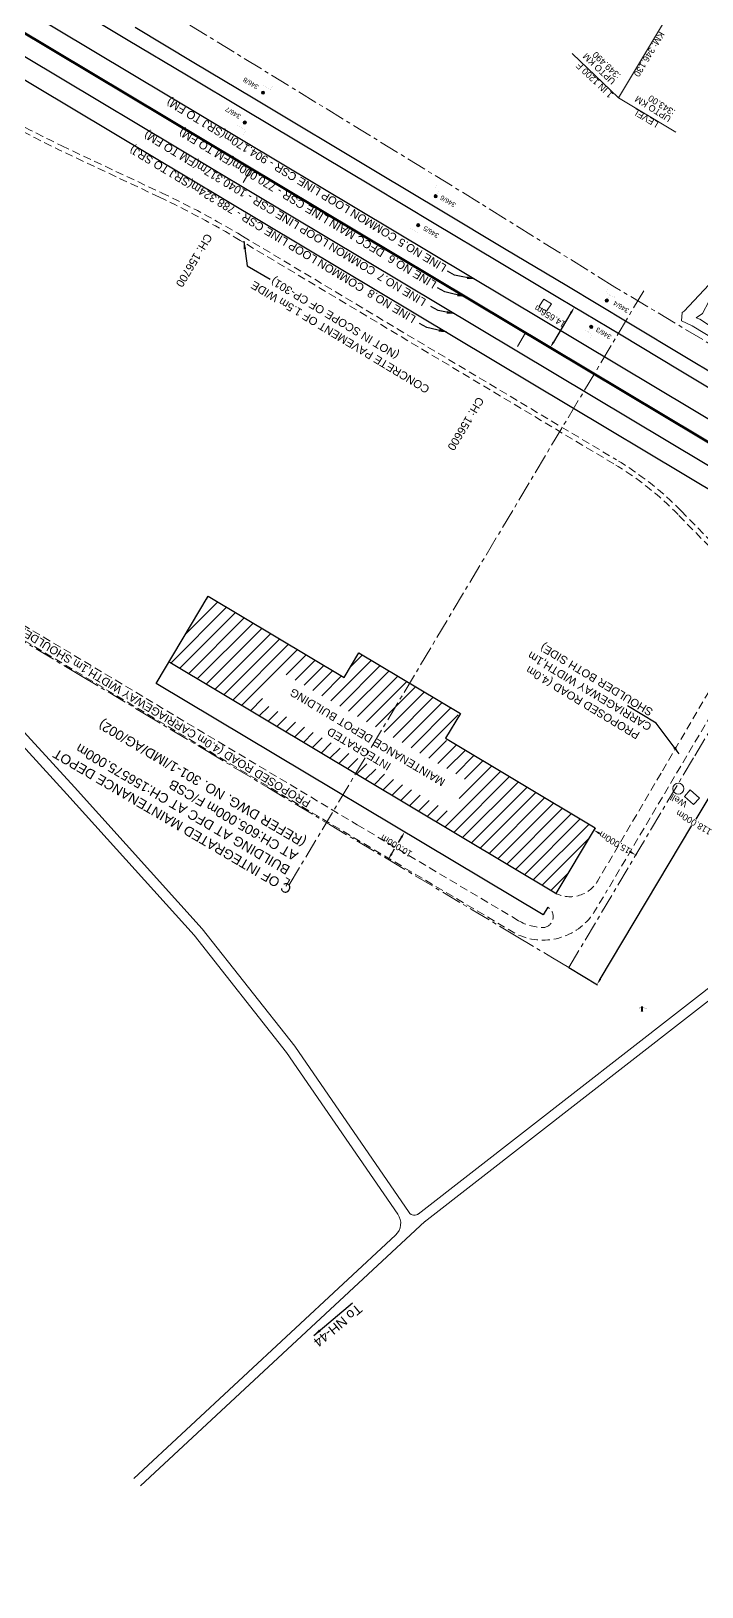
# Model space of a CAD drawing. Header units: metres. Extents: x 597821 to 610090, y 3402206 to 3407451.
# Drawn here: x 605852.3 to 606062.1, y 3404259.5 to 3404745.7 of the extents above; entities that cross this region are included whole.
import ezdxf
from ezdxf.enums import TextEntityAlignment as Align

# ---------------------------------------------------------------- set-up
doc = ezdxf.new("R2010")
doc.units = ezdxf.units.M
doc.header["$MEASUREMENT"] = 0
doc.linetypes.add('CENTER', pattern=[2, 1.25, -0.25, 0.25, -0.25])
doc.linetypes.add('DASHED', pattern=[0.75, 0.5, -0.25])
doc.layers.get('Defpoints').update_dxf_attribs({"color": 5})
for name, color, linetype, lineweight in [('Commercial Building Pucca', 7, 'Continuous', 0), ('DFCC BOUNDARY', 6, 'CENTER', 0), ('EXG. GRADES IN PLAN', 7, 'Continuous', 0), ('Existing IR Track', 143, 'Continuous', 0), ('Hand_Pump', 8, 'Continuous', 0), ("NEW CHAWAPAIL STN. SRJ's", 10, 'Continuous', 0), ('OHE MAST', 7, 'Continuous', 0), ('Proposed Chainage', 10, 'Continuous', 0), ('PROPOSED DFCC TRACK', 1, 'Continuous', 0), ('Subroad Edge', 34, 'Continuous', 0), ('Trolley Stand', 7, 'Continuous', 0), ('Well', 5, 'Continuous', 0)]:
    doc.layers.add(name, color=color, linetype=linetype, lineweight=lineweight)
doc.layers.add('Existing Railway Boundary', color=7, linetype='CENTER')
doc.layers.add('PROPOSED TEXT', color=1, linetype='Continuous')
doc.styles.add('ARIAL', font='arial.ttf')
doc.styles.get("Standard").update_dxf_attribs({"font": 'arial.ttf'})
doc.styles.add('Style-Arial', font='arial.ttf')
doc.dimstyles.new('DIM', dxfattribs={"dimtxt": 2.5, "dimasz": 2.5, "dimexe": 0.18, "dimexo": 0.0625, "dimgap": 0.09, "dimtad": 0, "dimtih": 1, "dimtoh": 1, "dimdec": 3, "dimzin": 0, "dimdsep": 46, "dimtxsty": 'Standard', "dimcen": 0.09, "dimadec": 0, "dimazin": 0, "dimtfac": 1, "dimtdec": 3, "dimtofl": 0, "dimtmove": 0, "dimatfit": 3, "dimfxl": 1, "dimtolj": 1, "dimtzin": 0, "dimarcsym": 0})
doc.dimstyles.new('ISO-25', dxfattribs={"dimtxt": 2.5, "dimasz": 2.5, "dimexe": 1.25, "dimexo": 0.625, "dimtad": 1, "dimtxsty": 'Standard', "dimcen": 2.5, "dimadec": 0, "dimazin": 0, "dimtfac": 1, "dimtmove": 0, "dimatfit": 3, "dimfxl": 1, "dimarcsym": 0})
doc.dimstyles.get("Standard").update_dxf_attribs({"dimtxt": 0.18, "dimasz": 0.18, "dimexe": 0.18, "dimexo": 0.0625, "dimgap": 0.09, "dimtad": 0, "dimtih": 1, "dimtoh": 1, "dimdec": 4, "dimzin": 0, "dimdsep": 46, "dimtxsty": 'Standard', "dimcen": 0.09, "dimadec": 0, "dimazin": 0, "dimtfac": 1, "dimtdec": 4, "dimtofl": 0, "dimtmove": 0, "dimatfit": 3, "dimfxl": 1, "dimtolj": 1, "dimtzin": 0, "dimarcsym": 0})

# ---------------------------------------------------------------- blocks, each defined once
blk = doc.blocks.new('*D11')
at = {"layer": 'Defpoints', "color": 0, "transparency": 16777216}
for p in [(606024.38, 3404658.1), (606014.7, 3404646.82), (606016.86, 3404645.52)]:
    blk.add_point(p, dxfattribs=at)
at = {"layer": 'PROPOSED DFCC TRACK', "color": 0, "lineweight": -2, "transparency": 16777216}
for p, q in [((606021.19, 3404657.68), (606015.72, 3404648.53)), ((606024.28, 3404658.17), (606022.11, 3404659.46)), ((606016.76, 3404645.59), (606014.59, 3404646.88))]:
    blk.add_line(p, q, dxfattribs=at)
at = {"layer": 'PROPOSED DFCC TRACK', "color": 0, "transparency": 16777216}
for points in [[(606020.9, 3404657.85), (606021.48, 3404657.51), (606022.22, 3404659.4)], [(606015.44, 3404648.7), (606016.01, 3404648.36), (606014.7, 3404646.82)]]:
    blk.add_solid(points, dxfattribs=at)
at = {"layer": 'PROPOSED DFCC TRACK', "color": 0, "lineweight": 0, "transparency": 16777216, "insert": (606014.64, 3404656.61), "char_height": 2, "attachment_point": 5, "rotation": 149, "style": 'Style-Arial'}
blk.add_mtext('\\A1;14.656m', dxfattribs=at)
blk = doc.blocks.new('TerminatorOpen_0.5')
at = {"color": 0, "linetype": 'ByBlock', "lineweight": -2}
for q in [(-1, 0.25), (-1, 0), (-1, -0.25)]:
    blk.add_line((0, 0), q, dxfattribs=at)
blk = doc.blocks.new('HP')
at = {"color": 8}
for points, const_width in [([(-0.75, 1.03), (-0.75, 1.29), (0, 1.29)], 0.108), ([(0, 0.17), (0, 1.76)], 0.541), ([(-0.04, 1.67), (1.03, 1.06), (1.42, 1.03)], 0.0676)]:
    blk.add_lwpolyline(points, dxfattribs=dict(at, const_width=const_width))
at = {"color": 8, "const_width": 0.0676}
blk.add_lwpolyline([(0, 0.17), (-0.41, 0.17), (-0.41, 0), (0.41, 0), (0.41, 0.17)], close=True, dxfattribs=at)
blk = doc.blocks.new('OHE MAST')
h = blk.add_hatch(color=7)
h.dxf.hatch_style = 1
edge = h.paths.add_edge_path()
edge.add_arc((0, 0), 0.514, 0, 360)
at = {"const_width": 0.01}
for points in [[(1.5, 3.5), (1.5, 2), (-1.5, 2), (-1.5, 3.5)], [(0, 2), (0, 0)]]:
    blk.add_lwpolyline(points, dxfattribs=at)
blk.add_circle((0, 0), 0.514)
blk = doc.blocks.new('*D103')
at = {"layer": 'Defpoints', "color": 0, "transparency": 16777216}
for p in [(606080.93, 3404554.41), (606020.37, 3404453.13), (606029.33, 3404447.78)]:
    blk.add_point(p, dxfattribs=at)
at = {"layer": 'PROPOSED DFCC TRACK', "color": 0, "lineweight": -2, "transparency": 16777216}
for p, q in [((606081.04, 3404554.34), (606090, 3404548.99)), ((606088.87, 3404547.33), (606060.2, 3404499.4)), ((606030.36, 3404449.49), (606059.02, 3404497.43)), ((606020.48, 3404453.07), (606029.44, 3404447.71))]:
    blk.add_line(p, q, dxfattribs=at)
at = {"layer": 'PROPOSED DFCC TRACK', "color": 0, "transparency": 16777216}
for points in [[(606088.58, 3404547.5), (606089.15, 3404547.16), (606089.89, 3404549.05)], [(606030.07, 3404449.66), (606030.64, 3404449.32), (606029.33, 3404447.78)]]:
    blk.add_solid(points, dxfattribs=at)
at = {"layer": 'PROPOSED DFCC TRACK', "color": 0, "lineweight": 0, "transparency": 16777216, "insert": (606059.61, 3404498.41), "char_height": 2, "attachment_point": 5, "rotation": 149, "style": 'Style-Arial'}
blk.add_mtext('\\A1;118.000m', dxfattribs=at)
blk = doc.blocks.new('*D566')
at = {"layer": 'Defpoints', "color": 0, "transparency": 16777216}
for p in [(606028.76, 3404496.78), (606041.43, 3404488.23), (606041.88, 3404488.97)]:
    blk.add_point(p, dxfattribs=at)
at = {"layer": 'PROPOSED DFCC TRACK', "color": 0, "lineweight": -2, "transparency": 16777216}
for p, q in [((606028.7, 3404496.67), (606028.25, 3404495.93)), ((606030.04, 3404495.01), (606030.31, 3404494.85)), ((606039.72, 3404489.25), (606039.45, 3404489.41)), ((606041.81, 3404488.86), (606041.37, 3404488.12))]:
    blk.add_line(p, q, dxfattribs=at)
at = {"layer": 'PROPOSED DFCC TRACK', "color": 0, "transparency": 16777216}
for points in [[(606030.21, 3404495.3), (606029.87, 3404494.73), (606028.32, 3404496.04)], [(606039.89, 3404489.54), (606039.55, 3404488.96), (606041.43, 3404488.23)]]:
    blk.add_solid(points, dxfattribs=at)
at = {"layer": 'PROPOSED DFCC TRACK', "color": 0, "lineweight": 0, "transparency": 16777216, "insert": (606034.88, 3404492.13), "char_height": 2, "attachment_point": 5, "rotation": 149, "style": 'Style-Arial'}
blk.add_mtext('\\A1;15.000m', dxfattribs=at)
blk = doc.blocks.new('*D567')
at = {"layer": 'Defpoints', "color": 0, "transparency": 16777216}
for p in [(605969.13, 3404495.41), (605969.13, 3404495.41), (605964, 3404486.82)]:
    blk.add_point(p, dxfattribs=at)
at = {"layer": 'PROPOSED DFCC TRACK', "color": 0, "lineweight": -2, "transparency": 16777216}
for p, q in [((605965.02, 3404488.54), (605965.97, 3404490.13)), ((605968.1, 3404493.7), (605967.15, 3404492.1))]:
    blk.add_line(p, q, dxfattribs=at)
at = {"layer": 'PROPOSED DFCC TRACK', "color": 0, "transparency": 16777216}
for points in [[(605967.82, 3404493.87), (605968.39, 3404493.53), (605969.13, 3404495.41)], [(605964.74, 3404488.71), (605965.31, 3404488.37), (605964, 3404486.82)]]:
    blk.add_solid(points, dxfattribs=at)
at = {"layer": 'PROPOSED DFCC TRACK', "color": 0, "lineweight": 0, "transparency": 16777216, "insert": (605966.56, 3404491.12), "char_height": 2, "attachment_point": 5, "rotation": 149, "style": 'Style-Arial'}
blk.add_mtext('\\A1;10.000m', dxfattribs=at)

msp = doc.modelspace()

# ---------------------------------------------------------------- hatches: boundary and pattern name
h = msp.add_hatch()
h.set_pattern_fill('ANSI31', color=1, scale=25)
h.set_pattern_definition([(45, (-25.331, -66.3806), (-2.2097086912, 2.2097086912), [])])
h.paths.add_polyline_path([(606016.4699, 3404476.2149), (606028.3493, 3404496.0936, -0.26392049), (606027.9585, 3404496.7822, -0.13548223), (606028.0721, 3404497.1938), (605982.6665, 3404524.3279, -0.76136618), (605981.1756, 3404524.7395, -0.58237802), (605982.3894, 3404525.4282), (605986.1831, 3404531.7764, -0.26392049), (605985.7924, 3404532.4651, -0.13548223), (605985.906, 3404532.8767), (605955.5225, 3404551.0337, -0.41421356), (605954.4222, 3404550.7566), (605950.6285, 3404544.4083, -0.26392049), (605951.0193, 3404543.7196, -1), (605949.4147, 3404543.7196, -0.13548223), (605949.5283, 3404544.1312), (605908.5172, 3404568.6392, -0.45874062), (605907.319, 3404568.4308), (605895.4351, 3404548.5447)])
h.paths.add_polyline_path([(605983.4742, 3404501.4328), (605924.0895, 3404536.1709), (605929.9727, 3404545.7762), (605989.4424, 3404511.0756)], flags=16)
h.paths.add_polyline_path([(605988.1013, 3404509.367), (605929.284, 3404544.7042), (605926.8859, 3404540.7126), (605985.7032, 3404505.3754)], flags=8)
h.paths.add_polyline_path([(605969.1993, 3404515.4836), (605943.7186, 3404530.7923), (605941.3221, 3404526.8034), (605966.8028, 3404511.4947)], flags=8)

# ---------------------------------------------------------------- linework, layer by layer
at = {"color": 1}
for points in [[(606013.905, 3404471.9229), (606012.4661, 3404469.5151), (605891.4314, 3404541.8448), (605907.7261, 3404569.112), (605950.217, 3404543.7196), (605954.8338, 3404551.4453), (605986.5947, 3404532.4651), (605981.9779, 3404524.7395), (606028.7608, 3404496.7822), (606016.4699, 3404476.2149)], [(606016.7409, 3404476.053), (605895.7062, 3404548.3827)]]:
    msp.add_lwpolyline(points, dxfattribs=at)
at = {"layer": 'Commercial Building Pucca'}
msp.add_polyline3d([(606056.6594, 3404506.5732, 263.4089), (606059.5269, 3404503.9807, 262.6132), (606061.3549, 3404505.9599, 262.6152), (606058.4272, 3404508.6068, 262.6152)], close=True, dxfattribs=at)
at = {"layer": 'DFCC BOUNDARY', "lineweight": 20, "ltscale": 5}
for points in [[(605828.1628, 3404568.0212), (605867.7667, 3404544.3363), (605887.2596, 3404532.6896), (605907.0312, 3404520.8763), (605926.3321, 3404509.3368), (605945.6383, 3404497.7942), (605963.8729, 3404486.8956), (605990.2223, 3404471.1587), (606004.0816, 3404462.8792), (606015.4376, 3404456.0852), (606020.4937, 3404453.0616), (606059.8883, 3404519.2146)], [(606059.8883, 3404519.2146), (606080.9338, 3404554.4075)]]:
    msp.add_lwpolyline(points, dxfattribs=at)
at = {"layer": 'EXG. GRADES IN PLAN'}
for p, q in [((606050.3994, 3404748.8485), (606036.0787, 3404724.9009)), ((606036.0787, 3404724.9009), (606021.5966, 3404738.6947)), ((606054.0011, 3404714.158), (606036.0787, 3404724.9009))]:
    msp.add_line(p, q, dxfattribs=at)
at = {"layer": 'Existing IR Track', "color": 0, "lineweight": 25, "flags": 128}
for points in [[(606076.1382, 3404627.1667), (606055.0694, 3404639.7588), (606036.8369, 3404650.6561), (606017.5517, 3404662.1862), (605998.2506, 3404673.7258), (605978.4355, 3404685.5651), (605958.9426, 3404697.2118), (605919.4017, 3404720.8591), (605900.8852, 3404731.9256), (605882.6664, 3404742.8143), (605863.6963, 3404754.1565)], [(606075.5006, 3404632.7664), (606057.3755, 3404643.6089), (606039.3309, 3404654.4032), (606019.8737, 3404666.0606), (606000.4364, 3404677.706), (605980.7726, 3404689.4671), (605961.0814, 3404701.2445), (605921.7334, 3404724.759), (605903.2259, 3404735.8319), (605884.8043, 3404746.8533)]]:
    msp.add_lwpolyline(points, dxfattribs=at)
at = {"layer": 'Existing Railway Boundary', "color": 36, "lineweight": 20, "ltscale": 5}
msp.add_lwpolyline([(606482.6553, 3404400.5033), (606440.6404, 3404426.8266), (606340.4529, 3404482.426), (606297.1799, 3404510.4319), (606276.2582, 3404522.8992), (606232.5979, 3404548.0483), (606232.5409, 3404548.294), (606158.8351, 3404591.7532), (606096.7448, 3404628.7817), (606034.9065, 3404665.7185), (605992.5296, 3404692.0896), (605873.4399, 3404765.0797), (605830.0802, 3404788.14), (605815.1712, 3404797.4287), (605770.8509, 3404825.609), (605693.0181, 3404873.5817), (605649.4918, 3404897.9326), (605605.2802, 3404925.7801), (605533.3998, 3404970.0357), (605489.7388, 3404994.5143), (605453.7088, 3405017.4089), (605431.5793, 3405032.9019)], dxfattribs=at)
at = {"layer": "NEW CHAWAPAIL STN. SRJ's", "linetype": 'CENTER', "lineweight": 15, "ltscale": 5}
msp.add_lwpolyline([(606043.9966, 3404664.584), (605932.5141, 3404478.0321)], dxfattribs=at)
at = {"layer": "NEW CHAWAPAIL STN. SRJ's", "invisible_edges": 15}
for points in [[(606013.5414, 3404576.0015, 0.03), (605954.7457, 3404611.3257, 0.03), (605952.0654, 3404606.8646, 0.03), (606010.8612, 3404571.5404, 0.03)], [(606000.0174, 3404578.8876, 0.03), (605963.8571, 3404600.6126, 0.03), (605961.1769, 3404596.1515, 0.03), (605997.3372, 3404574.4265, 0.03)]]:
    msp.add_3dface(points, dxfattribs=at)
at = {"layer": 'Proposed Chainage', "lineweight": 0, "flags": 128}
for points in [[(605918.5976, 3404698.4203), (605921.1625, 3404702.7123)], [(606004.4379, 3404647.1226), (606007.0028, 3404651.4146)]]:
    msp.add_lwpolyline(points, dxfattribs=at)
at = {"layer": 'PROPOSED DFCC TRACK', "color": 10, "linetype": 'DASHED', "lineweight": 13, "ltscale": 5}
msp.add_line((606049.8021, 3404514.5897), (606073.4811, 3404554.873), dxfattribs=at)
at = {"layer": 'PROPOSED DFCC TRACK', "color": 1, "linetype": 'Continuous', "lineweight": 50, "flags": 128}
msp.add_lwpolyline([(607347.5156, 3403829.6526), (607112.557, 3403985.9371), (607107.3529, 3403989.3983), (607102.1477, 3403992.8578), (607096.9403, 3403996.3141), (607091.7297, 3403999.7655), (607086.5148, 3404003.2104), (607081.2946, 3404006.6471), (607076.0678, 3404010.074), (607070.8336, 3404013.4895, 0.00707659), (607010.9855, 3404051.2454), (607005.6489, 3404054.4986), (607000.3052, 3404057.7402), (606994.9554, 3404060.9717), (606989.6007, 3404064.1948), (606984.2418, 3404067.4112), (606978.88, 3404070.6226), (606973.5162, 3404073.8307), (606968.1513, 3404077.0371), (604380.3623, 3405623.4867)], format="xyb", dxfattribs=at)
at = {"layer": 'PROPOSED DFCC TRACK', "linetype": 'Continuous', "lineweight": 25, "flags": 128}
for points in [[(604464.4415, 3405565.9604), (606726.5509, 3404214.1353)], [(604523.4394, 3405545.2655), (606270.5802, 3404501.183)], [(605458.8449, 3404964.429), (606618.4738, 3404271.4407)]]:
    msp.add_lwpolyline(points, dxfattribs=at)
at = {"layer": 'PROPOSED DFCC TRACK', "color": 5, "linetype": 'DASHED', "lineweight": 13, "ltscale": 5}
for points in [[(605737.7588, 3404781.7916), (605821.2146, 3404731.9189, 0.00489474), (605830.7145, 3404726.3673, 0.01589182), (605861.88, 3404709.8523), (605892.9593, 3404695.2335, -0.02631745), (605918.4668, 3404681.6066), (606035.4648, 3404611.6892, -0.06443888), (606055.6268, 3404595.8026), (606083.9079, 3404566.9126, 0.04978898), (606099.1465, 3404554.1668), (606119.0524, 3404540.6343)], [(606112.6866, 3404543.1481), (606098.1793, 3404553.0105, -0.04978898), (606082.9407, 3404565.7563), (606054.7, 3404594.605, 0.0644329), (606034.54, 3404610.4905), (605917.6943, 3404680.3208, 0.0243527), (605892.4381, 3404693.8355), (605861.2202, 3404708.5052, -0.01589182), (605829.9704, 3404725.0648, -0.00489474), (605820.4451, 3404730.6313), (605736.9894, 3404780.504)]]:
    msp.add_lwpolyline(points, format="xyb", dxfattribs=at)
at = {"layer": 'PROPOSED DFCC TRACK', "color": 10, "linetype": 'DASHED', "lineweight": 13, "ltscale": 5}
msp.add_lwpolyline([(605680.9103, 3404686.6627), (605677.5354, 3404681.0152, 0.41403246), (605682.7088, 3404660.4492), (605750.3765, 3404619.9546), (605839.9918, 3404566.0231), (605954.2933, 3404497.6967), (606004.7717, 3404467.7217, 0.14397333), (606012.9713, 3404465.627, 0.14397333)], format="xyb", dxfattribs=at)
at = {"layer": 'PROPOSED DFCC TRACK', "color": 10, "linetype": 'DASHED', "lineweight": 13, "ltscale": 5, "flags": 128}
msp.add_lwpolyline([(605821.1879, 3404572.671), (605837.9343, 3404562.5928), (605952.2455, 3404494.2606), (606003.8002, 3404463.6919, 0.38186428), (606028.3767, 3404470.2825), (606032.5503, 3404477.2164)], format="xyb", dxfattribs=at)
msp.add_lwpolyline([(606070.7978, 3404541.8025), (606032.5503, 3404477.2164)], dxfattribs=at)
at = {"layer": 'PROPOSED DFCC TRACK', "color": 10, "linetype": 'DASHED', "lineweight": 13, "ltscale": 5}
msp.add_lwpolyline([(606029.0767, 3404479.331), (606049.8021, 3404514.5897)], dxfattribs=at)
for centre, radius, start, end in [((606020.9273, 3404485.2007), 10, 239.137675, 329.552543), ((606012.2124, 3404468.9567), 3.4151, 282.839885, 60.289117)]:
    msp.add_arc(centre, radius, start, end, dxfattribs=at)
at = {"layer": 'Subroad Edge', "lineweight": 13}
for points in [[(605970.5332, 3404376.5295), (605934.7784, 3404428.4599), (605905.7561, 3404465.2032), (605865.8353, 3404509.4173), (605814.9224, 3404565.01)], [(605967.0341, 3404375.9842), (605932.2092, 3404426.5639), (605903.317, 3404463.1427), (605863.4743, 3404507.2703), (605832.3898, 3404541.2119)], [(605966.3197, 3404369.4863), (605884.4133, 3404293.3627)]]:
    msp.add_lwpolyline(points, dxfattribs=at)
at = {"layer": 'Subroad Edge', "lineweight": 13, "elevation": 262.7231}
for points in [[(606087.7735, 3404464.9516), (605973.3507, 3404376.0209)], [(606089.6924, 3404462.4827), (605975.2696, 3404373.5519)], [(605975.4794, 3404373.7304), (605886.542, 3404291.0723)]]:
    msp.add_lwpolyline(points, dxfattribs=at)
at = {"layer": 'Subroad Edge', "lineweight": 13}
for points in [[(606206.2408, 3404563.4723, 264.1564), (606202.1648, 3404567.0497, 263.7798), (606182.9592, 3404578.7349, 263.005), (606163.9716, 3404590.2165, 262.7211), (606122.6896, 3404614.9553, 262.4072), (606097.687, 3404630.3437, 262.2733), (606073.4148, 3404644.9266, 262.2343), (606059.1349, 3404653.6039, 262.1563), (606055.7121, 3404655.1474, 262.1153), (606055.969, 3404657.7794, 262.0393), (606056.5696, 3404658.1978, 262.0573), (606064.3585, 3404666.3865, 262.1013), (606082.7533, 3404685.6657, 262.0473), (606101.7844, 3404704.5458, 261.9793)], [(606208.2949, 3404567.2002, 264.1477), (606203.4985, 3404569.6065, 263.6728), (606184.3725, 3404580.6737, 262.9291), (606165.4254, 3404593.0672, 262.4842), (606124.2365, 3404616.9966, 262.3842), (606098.748, 3404632.6808, 262.2463), (606075.1407, 3404646.5885, 262.2703), (606061.4916, 3404655.6922, 262.0863), (606060.3259, 3404656.0865, 262.1203), (606062.3008, 3404657.4878, 262.1003), (606066.2994, 3404664.9461, 262.0693), (606084.4969, 3404683.872, 261.9993), (606103.3537, 3404702.8011, 261.9793)]]:
    msp.add_polyline3d(points, dxfattribs=at)
for centre, radius, start, end in [((605962.9158, 3404373.1487), 5, 312.904264, 34.547937), ((605972.1805, 3404377.6637), 2, 214.547937, 312.904264)]:
    msp.add_arc(centre, radius, start, end, dxfattribs=at)
at = {"layer": 'Trolley Stand'}
msp.add_polyline3d([(606011.1591, 3404659.5881, 263.7648), (606012.6842, 3404661.9543, 263.7618), (606015.0737, 3404660.5328, 263.7618), (606013.5486, 3404658.1666, 263.7618)], close=True, dxfattribs=at)
at = {"layer": 'Well'}
msp.add_circle((606054.7908, 3404508.9958, 262.4432), 1.7344, dxfattribs=at)

# ---------------------------------------------------------------- block references
at = {"layer": 'Hand_Pump', "xscale": 0.9997078269144579, "yscale": 0.9997078269144579, "zscale": 0.9997078269144579}
msp.add_blockref('HP', (606043.4014, 3404439.2383, 262.6561), dxfattribs=at)
at = {"layer": 'OHE MAST', "lineweight": 20}
for p, rotation in [((605924.8393, 3404726.4696), 329.0208306544455), ((605919.1317, 3404717.1407), 149.0208306544456), ((605978.8492, 3404694.1123), 329.0208306544455), ((605973.3792, 3404685.0873), 149.0208306544456), ((606032.3918, 3404661.516), 329.0208306544455), ((606027.5394, 3404653.2879), 149.0208306544456)]:
    msp.add_blockref('OHE MAST', p, dxfattribs=dict(at, rotation=rotation))

# ---------------------------------------------------------------- texts
at = {"color": 5, "style": 'ARIAL'}
for s, p in [('CONCRETE PAVEMENT OF 1.5m WIDE', (605948.9863, 3404650.0378)), ('(NOT IN SCOPE OF CP-301)', (605947.317, 3404655.97))]:
    msp.add_text(s, height=2.5, rotation=148.898117, dxfattribs=at).set_placement(p, align=Align.MIDDLE_CENTER)
at = {"layer": 'EXG. GRADES IN PLAN', "char_height": 2, "style": 'ARIAL'}
for s, insert, attachment_point, rotation, line_spacing_factor in [('KM: 346.130', (606049.7019, 3404745.2846), 4, 239.120432, 0.84), ('UPTO KM \\P:349.490', (606036.9426, 3404732.0171), 7, 136.394741, 0.72), ('1 IN 1200 F', (606034.5335, 3404726.0286), 7, 136.394741, 0.72), ('UPTO KM\\P:343.00', (606054.0405, 3404720.8955), 7, 147.765059, 0.72), ('LEVEL', (606048.7793, 3404717.1572), 7, 149.060723, 0.72)]:
    msp.add_mtext(s, dxfattribs=dict(at, insert=insert, attachment_point=attachment_point, rotation=rotation, line_spacing_factor=line_spacing_factor))
at = {"layer": "NEW CHAWAPAIL STN. SRJ's", "lineweight": 13, "style": 'ARIAL'}
for s, p in [('COMMON LOOP LINE CSR - 904.170m(SRJ TO FM)', (605930.7257, 3404702.3415)), ('COMMON LOOP LINE CSR - 1040.317m(FM TO FM)', (605923.8225, 3404691.9663)), ('DFCC MAIN LINE CSR - 770.000m(FM TO FM)', (605930.6737, 3404695.22)), ('COMMON LOOP LINE CSR - 788.324m(SRJ TO SRJ)', (605919.8046, 3404687.0635)), ('LINE NO.5', (605974.5832, 3404675.7525)), ('LINE NO.6', (605971.4639, 3404670.5327)), ('LINE NO.7', (605968.1994, 3404665.07)), ('LINE NO.8', (605965.0275, 3404659.7621))]:
    msp.add_text(s, height=2.5, rotation=148.898117, dxfattribs=at).set_placement(p, align=Align.MIDDLE_CENTER)
at = {"layer": "NEW CHAWAPAIL STN. SRJ's", "color": 1, "lineweight": 13, "style": 'ARIAL'}
for s, p in [('MAINTENANCE DEPOT BUILDING', (605957.4942, 3404525.0407, 0.06)), (' INTEGRATED', (605955.2607, 3404521.1435, 0.06))]:
    msp.add_text(s, height=2.5, rotation=149.002715, dxfattribs=at).set_placement(p, align=Align.MIDDLE_CENTER)
at = {"layer": "NEW CHAWAPAIL STN. SRJ's", "char_height": 2.5, "attachment_point": 2, "rotation": 148.898117, "style": 'ARIAL'}
for insert, width in [((605884.1056, 3404535.86), 245.956454), ((606024.2217, 3404534.7925), 46.285828)]:
    msp.add_mtext('PROPOSED ROAD (4.0m CARRIAGEWAY WIDTH,1m SHOULDER BOTH SIDE) ', dxfattribs=dict(at, insert=insert, width=width))
at = {"layer": 'OHE MAST', "style": 'ARIAL'}
for s, p in [('346/8', (605923.6609, 3404728.6565)), ('346/7', (605918.0824, 3404719.4749)), ('346/6', (605985.3325, 3404691.8015)), ('346/5', (605980.0308, 3404682.2499)), ('346/4', (606039.4835, 3404658.8263)), ('346/3', (606034.0181, 3404650.5531))]:
    msp.add_text(s, height=1.5, rotation=149, dxfattribs=at).set_placement(p)
at = {"layer": 'Proposed Chainage', "lineweight": 0, "char_height": 2.5, "attachment_point": 4, "rotation": 239.137675, "line_spacing_factor": 0.6, "style": 'Style-Arial'}
for s, insert in [('CH: 156700', (605908.0544, 3404682.0522)), ('CH: 156600', (605993.0452, 3404631.0026))]:
    msp.add_mtext(s, dxfattribs=dict(at, insert=insert))
at = {"layer": 'PROPOSED TEXT', "linetype": 'ByBlock', "attachment_point": 1, "rotation": 149.695862}
for s, insert, char_height, width in [('\\pxsm1;C OF INTEGRATED MAINTENANCE DEPOT \\P   BUILDING AT DFC AT CH:156575.000m \\P   AT CH:605.000m F/CSB\\P   (REFER DWG. NO. 301-1/IMD/AG/002)', (605932.5561, 3404475.8481), 3, 90.027139), ('L', (605932.3684, 3404478.2329), 2.5, 1.842872)]:
    msp.add_mtext(s, dxfattribs=dict(at, insert=insert, char_height=char_height, width=width))
at = {"layer": 'Subroad Edge'}
msp.add_text('To NH-44', height=3, rotation=219.570961, dxfattribs=at).set_placement((605954.3084, 3404348.1531))
at = {"layer": 'Well'}
msp.add_text('Well', height=2, rotation=150.74327, dxfattribs=at).set_placement((606057.7415, 3404504.7292, 156.3202))

# ---------------------------------------------------------------- dimensions: what is measured, and where the dimension line sits
at = {"layer": 'PROPOSED DFCC TRACK', "color": 10, "lineweight": 0}
dim = msp.add_linear_dim(base=(606014.6969, 3404646.8166), p1=(606024.3832, 3404658.1019), p2=(606016.865, 3404645.521), angle=239.137675, dimstyle='Standard', override={"dimtxt": 2, "dimasz": 2, "dimexe": 0.125, "dimexo": 0.125, "dimgap": 0.125, "dimtad": 1, "dimtih": 0, "dimtoh": 0, "dimdec": 3, "dimzin": 3, "dimpost": 'm', "dimtxsty": 'Style-Arial', "dimsah": 1, "dimadec": 4, "dimazin": 3, "dimtmove": 2, "dimatfit": 1, "dimldrblk": 'TerminatorOpen_0.5', "dimfrac": 2, "dimtzin": 11}, dxfattribs=at)
dim.commit()
dim.dimension.update_dxf_attribs({"geometry": '*D11', "text_midpoint": (606014.641, 3404656.6129), "dimtype": 161, "text_rotation": 149})
at = {"layer": 'PROPOSED DFCC TRACK', "color": 6, "lineweight": 0}
dim = msp.add_aligned_dim(p1=(606080.9338, 3404554.4075), p2=(606020.372, 3404453.1342), distance=10.4392, dimstyle='Standard', override={"dimtxt": 2, "dimasz": 2, "dimexe": 0.125, "dimexo": 0.125, "dimgap": 0.125, "dimtad": 1, "dimtih": 0, "dimtoh": 0, "dimdec": 3, "dimzin": 3, "dimpost": 'm', "dimtxsty": 'Style-Arial', "dimsah": 1, "dimadec": 4, "dimazin": 3, "dimtmove": 2, "dimatfit": 1, "dimldrblk": 'TerminatorOpen_0.5', "dimfrac": 2, "dimtzin": 11}, dxfattribs=at)
dim.commit()
dim.dimension.update_dxf_attribs({"geometry": '*D103', "text_midpoint": (606059.6123, 3404498.413), "text_rotation": 149})
at = {"layer": 'PROPOSED DFCC TRACK', "color": 10, "lineweight": 0}
for p1, p2, distance, text, override, picture, middle in [((605963.9958, 3404486.823), (605969.1292, 3404495.413), 0, '10.000m', {"dimtxt": 2, "dimasz": 2, "dimexe": 0.125, "dimexo": 0.125, "dimgap": 0.125, "dimtad": 1, "dimtih": 0, "dimtoh": 0, "dimdec": 2, "dimzin": 3, "dimpost": 'm', "dimtxsty": 'Style-Arial', "dimsah": 1, "dimadec": 4, "dimazin": 3, "dimtmove": 2, "dimatfit": 1, "dimldrblk": 'TerminatorOpen_0.5', "dimfrac": 2, "dimtzin": 11}, '*D567', (605966.5625, 3404491.118)), ((606028.7608, 3404496.7822), (606041.8779, 3404488.9709), -0.8659, '15.000m', {"dimtxt": 2, "dimasz": 2, "dimexe": 0.125, "dimexo": 0.125, "dimgap": 0.125, "dimtad": 1, "dimtih": 0, "dimtoh": 0, "dimdec": 3, "dimzin": 3, "dimpost": 'm', "dimtxsty": 'Style-Arial', "dimsah": 1, "dimadec": 4, "dimazin": 3, "dimtmove": 2, "dimatfit": 1, "dimldrblk": 'TerminatorOpen_0.5', "dimfrac": 2, "dimtzin": 11}, '*D566', (606034.8763, 3404492.1326))]:
    dim = msp.add_aligned_dim(p1=p1, p2=p2, distance=distance, text=text, dimstyle='Standard', override=override, dxfattribs=at)
    dim.commit()
    dim.dimension.update_dxf_attribs({"geometry": picture, "text_midpoint": middle, "text_rotation": 149})

# ---------------------------------------------------------------- leaders
at = {"color": 5}
msp.add_leader([(605918.8055, 3404680.0847), (605919.9094, 3404672.3861), (605927.0904, 3404668.2187)], dimstyle='DIM', override={"dimgap": 0.09, "dimtad": 0}, dxfattribs=at)
at = {"color": 1}
msp.add_leader([(606055.0533, 3404519.8571), (606047.8849, 3404529.4), (606038.8646, 3404534.8722)], dimstyle='DIM', dxfattribs=at)
at = {"layer": 'Existing Railway Boundary', "color": 1, "linetype": 'Continuous', "ltscale": 5}
for points in [[(605991.1374, 3404668.1766), (605984.7908, 3404669.4142), (605982.5284, 3404670.6609)], [(605988.1235, 3404662.6967), (605981.7273, 3404664.2235), (605979.465, 3404665.4703)], [(605984.8535, 3404657.3699), (605979.6458, 3404658.4008), (605977.3835, 3404659.6476)], [(605982.3154, 3404651.6057), (605976.0807, 3404653.1401), (605973.8184, 3404654.3869)]]:
    msp.add_leader(points, dimstyle='ISO-25', override={"dimtxt": 3, "dimtad": 0, "dimdec": 3, "dimzin": 2, "dimtdec": 3}, dxfattribs=at)
at = {"layer": 'Subroad Edge'}
msp.add_leader([(605940.737, 3404338.0547, -260.5337), (605952.8324, 3404348.3116, -260.5337)], dimstyle='ISO-25', override={"dimtxt": 3, "dimasz": 2.5, "dimgap": 0.625, "dimtad": 0, "dimdec": 3, "dimzin": 2, "dimtdec": 3}, dxfattribs=at)

doc.saveas('drawing.dxf')
